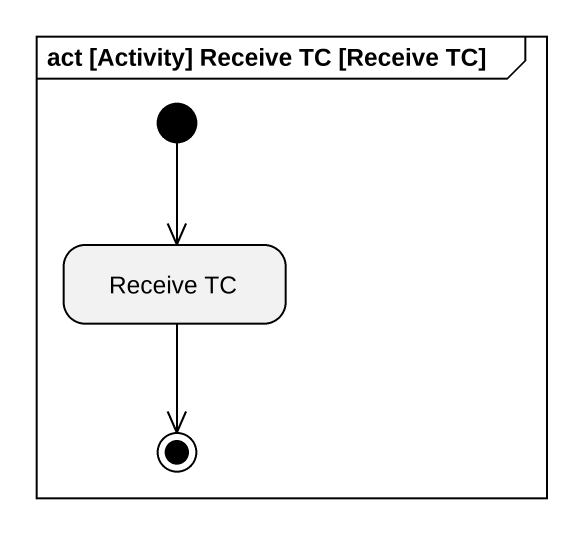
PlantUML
@startuml
mainframe act [Activity] Receive TC [Receive TC]
hide empty description
state "Receive TC" as Receive_TC
[*] --> Receive_TC
Receive_TC --> [*]
@enduml
